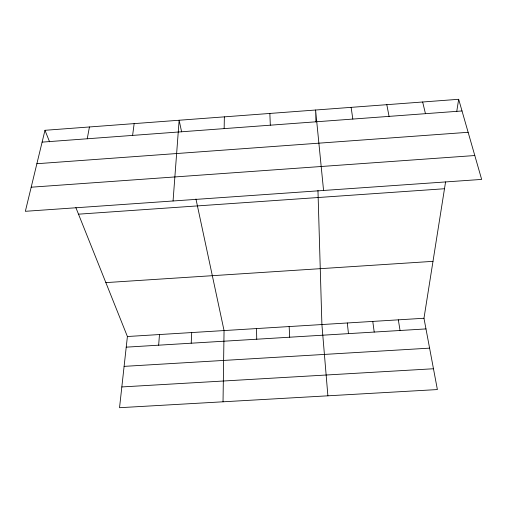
<?xml version="1.0" encoding="UTF-8"?>
<svg xmlns="http://www.w3.org/2000/svg" width="507" height="507" viewBox="0 0 507 507"><rect width="100%" height="100%" fill="white"/><g stroke="black" fill="none" stroke-linecap="round" stroke-linejoin="round"><path stroke-width="0.76" d="M223.029 401.798L224.056 330.564L195.943 198.959M224.151 128.62L224.36 116.857M191.209 343.207L191.709 332.56M173.058 200.981L179.136 120.248L181.614 131.845M158.647 345.185L159.49 334.538M75.854 207.553L127.403 336.515L119.532 407.704L437.383 389.566L423.972 318.263L445.577 181.899M132.606 135.413L134.159 123.613M456.718 111.616L458.67 99.296L44.977 130.299L25.35 211.305L481.65 179.415L458.67 99.296M87.229 138.779L89.441 126.965M42.113 142.125L462.016 110.963M36.878 163.723L468.132 132.295M31.187 187.203L474.799 155.535M78.503 214.176L444.493 188.743M105.855 282.614L432.991 261.346M127.403 336.515L423.972 318.263M126.224 347.162L425.975 328.916M124.101 366.371L429.594 348.144M121.826 386.942L433.466 368.754M44.977 130.299L49.585 141.833M422.661 101.996L425.455 113.676M386.816 104.683L389.059 116.382M398.331 319.841L400.055 330.494M351.123 107.357L352.828 119.069M372.772 321.413L374.217 332.066M347.295 322.984L348.467 333.631M323.567 190.461L315.595 110.019L315.943 121.876M327.89 395.815L321.901 324.543L317.959 190.423M289.155 326.559L289.693 337.212M269.851 113.448L270.32 125.191M256.536 328.568L256.732 339.215"/></g></svg>
